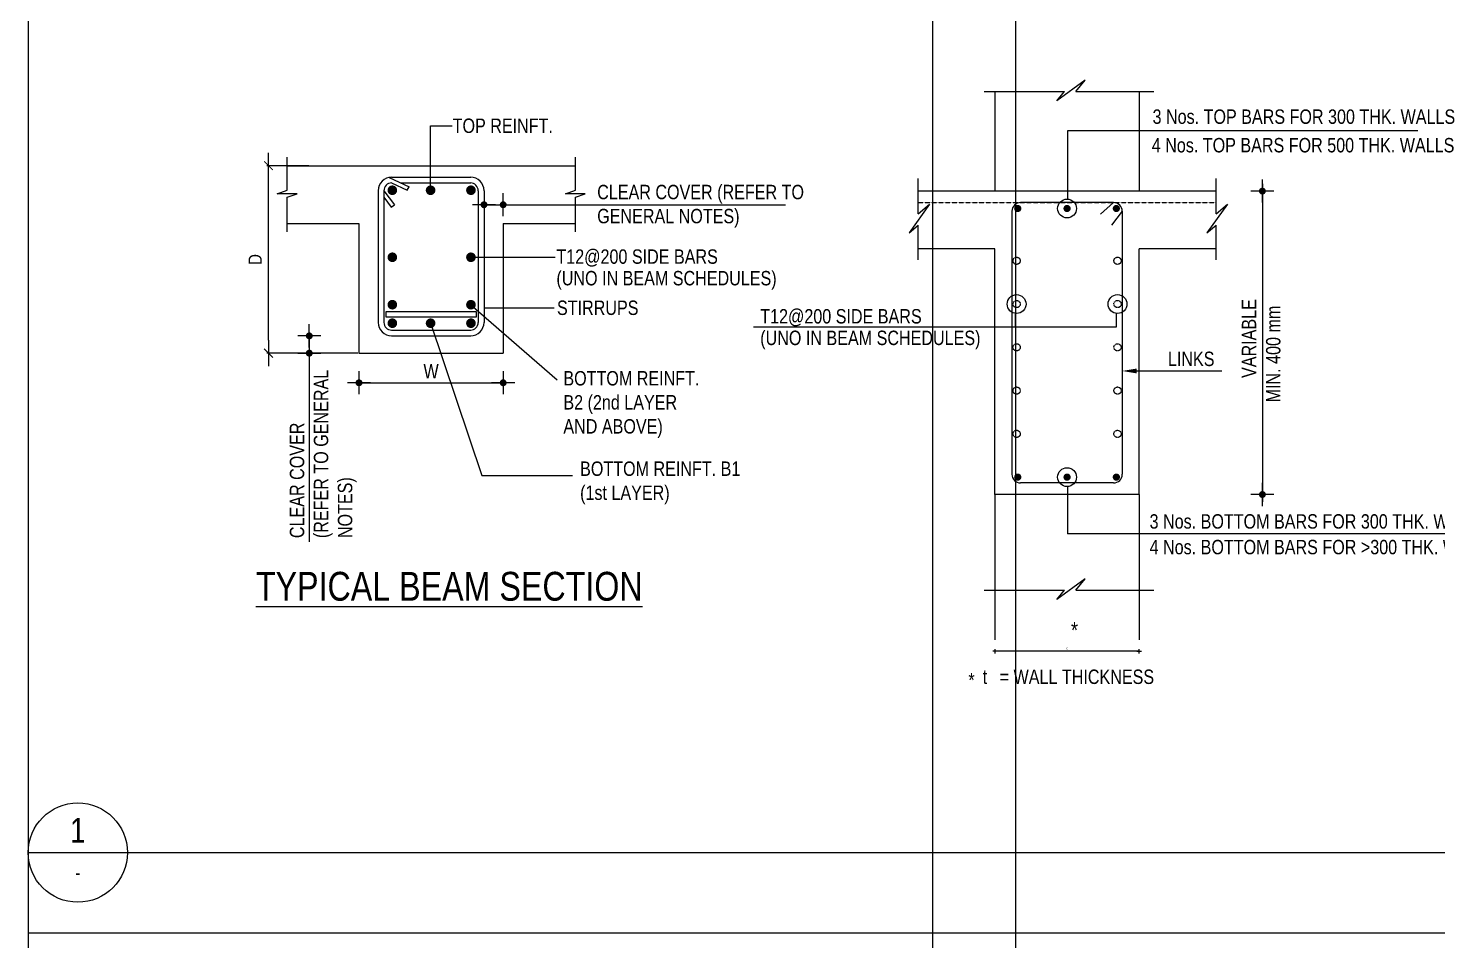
# Model space of a CAD drawing. Header units: millimetres. Extents: x 2250 to 89875, y -16050 to 57150.
# Drawn here: x 2250 to 27701, y 20403 to 36876 of the extents above; entities that cross this region are included whole.
import ezdxf
from ezdxf.enums import TextEntityAlignment as Align

# ---------------------------------------------------------------- set-up
doc = ezdxf.new("R2010")
doc.units = ezdxf.units.MM
doc.linetypes.add('HIDDEN', pattern=[0.375, 0.25, -0.125])
for name, color, linetype in [('A-DIMN-100', 1, 'Continuous'), ('A-DIMN-25', 1, 'Continuous'), ('A-TEXT-NOTE-100', 2, 'Continuous'), ('A-TEXT-NOTE-25', 2, 'Continuous'), ('S-BAR', 4, 'Continuous'), ('S-brkline-8', 8, 'Continuous'), ('S-DIM', 1, 'Continuous'), ('S-G-DIMS', 1, 'Continuous'), ('S-G-TITLREF', 4, 'Continuous'), ('S-LOCI-DIM-IN-100', 1, 'Continuous'), ('S-re-bar-hid', 3, 'HIDDEN'), ('S-rebar-3', 4, 'Continuous'), ('S-strc2', 2, 'Continuous'), ('S-strc2-2', 3, 'Continuous'), ('S-TEXT-GA', 2, 'Continuous'), ('S-text-tit', 4, 'Continuous'), ('S-WALL', 2, 'Continuous')]:
    doc.layers.add(name, color=color, linetype=linetype)
doc.layers.add('NPLT-JLA', color=193, linetype='Continuous', plot=False)
doc.styles.add('ARIAL', font='arial.ttf', dxfattribs={"width": 0.8})
doc.styles.add('ROMANS-TITLE', font='ROMANS.shx', dxfattribs={"width": 0.8})
doc.styles.add('TEXT-25 TIT', font='arial.ttf', dxfattribs={"width": 0.8, "height": 125})
doc.dimstyles.new('25-ANNOT-ARROW', dxfattribs={"dimscale": 25, "dimtxt": 2, "dimasz": 2, "dimexe": 1, "dimexo": 1, "dimgap": 0.75, "dimtad": 0, "dimtoh": 1, "dimdec": 4, "dimdsep": 46, "dimtxsty": 'ROMANS-TITLE', "dimcen": 0.025, "dimclrd": 5, "dimclre": 5, "dimclrt": 4, "dimazin": 0, "dimtfac": 1, "dimtdec": 4, "dimtix": 1, "dimtmove": 2, "dimatfit": 0, "dimfxl": 1, "dimtolj": 1, "dimtzin": 0, "dimarcsym": 0})
doc.dimstyles.new('25-ANNOT-ORIGIN', dxfattribs={"dimscale": 25, "dimtxt": 2, "dimasz": 2, "dimexe": 1, "dimexo": 1, "dimgap": 0.75, "dimtad": 0, "dimtoh": 1, "dimdec": 4, "dimdsep": 46, "dimtxsty": 'ROMANS-TITLE', "dimblk": 'ORIGIN', "dimcen": 0.025, "dimclrd": 5, "dimclre": 5, "dimclrt": 4, "dimazin": 0, "dimtfac": 1, "dimtdec": 4, "dimtix": 1, "dimtmove": 2, "dimatfit": 0, "dimldrblk": 'ORIGIN', "dimfxl": 1, "dimtolj": 1, "dimtzin": 0, "dimarcsym": 0})
doc.dimstyles.new('A-25-DIM-INT', dxfattribs={"dimscale": 25, "dimtxt": 1.8, "dimasz": 0.008, "dimexe": 100, "dimexo": 100, "dimgap": 1, "dimtad": 1, "dimdec": 4, "dimdsep": 46, "dimtxsty": 'ARIAL', "dimblk1": 'WSA-DOT-1', "dimblk2": 'WSA-DOT-1', "dimsah": 1, "dimcen": 0.025, "dimse1": 1, "dimse2": 1, "dimclrd": 1, "dimclre": 5, "dimclrt": 2, "dimazin": 2, "dimtfac": 1, "dimtdec": 4, "dimtix": 1, "dimtmove": 2, "dimatfit": 3, "dimldrblk": 'WSA-DOT-1', "dimfxl": 1, "dimtolj": 1, "dimtzin": 0, "dimarcsym": 0})
doc.dimstyles.new('ARIALDIMS', dxfattribs={"dimscale": 12, "dimtxt": 20, "dimasz": 19.5, "dimexe": 2.25, "dimexo": 1.75, "dimgap": 10, "dimtad": 1, "dimzin": 3, "dimdsep": 46, "dimtxsty": 'ARIAL', "dimblk1": 'nyatick', "dimblk2": 'nyatick', "dimsah": 1, "dimcen": 2.25, "dimclrd": 1, "dimclre": 1, "dimclrt": 2, "dimadec": 0, "dimazin": 0, "dimtfac": 1, "dimtmove": 0, "dimatfit": 3, "dimfxl": 1, "dimfrac": 2, "dimtolj": 1, "dimtzin": 0, "dimarcsym": 0})
doc.dimstyles.new('S-25-DIM-EXT', dxfattribs={"dimscale": 25, "dimtxt": 2, "dimasz": 0.008, "dimexe": 100, "dimexo": 100, "dimgap": 1, "dimtad": 1, "dimrnd": 0.5, "dimdsep": 46, "dimtxsty": 'ARIAL', "dimblk1": 'WSA-DOT-1', "dimblk2": 'WSA-DOT-1', "dimsah": 1, "dimcen": 0.025, "dimse1": 1, "dimse2": 1, "dimclrd": 1, "dimclre": 5, "dimclrt": 2, "dimazin": 2, "dimtfac": 1, "dimtix": 1, "dimtmove": 2, "dimatfit": 3, "dimldrblk": 'WSA-DOT-1', "dimfxl": 1, "dimtolj": 1, "dimtzin": 0, "dimarcsym": 0})

# ---------------------------------------------------------------- blocks, each defined once
blk = doc.blocks.new('_Origin')
at = {"color": 0, "linetype": 'ByBlock', "lineweight": -2}
blk.add_line((0, 0), (-1, 0), dxfattribs=at)
blk.add_circle((0, 0), 0.5, dxfattribs=at)
blk = doc.blocks.new('WSA-DOT-1')
at = {"layer": 'S-LOCI-DIM-IN-100'}
for p, q in [((0, -200), (0, 200)), ((-200, 0), (200, 0))]:
    blk.add_line(p, q, dxfattribs=at)
at = {"layer": 'S-LOCI-DIM-IN-100', "color": 1, "const_width": 60}
blk.add_lwpolyline([(-30, 0, 1), (30, 0, 1)], format="xyb", close=True, dxfattribs=at)
blk = doc.blocks.new('nyatick')
at = {"layer": 'S-G-DIMS'}
blk.add_line((-1.01, 0), (1, 0), dxfattribs=at)
at = {"layer": 'S-G-DIMS', "const_width": 0.08}
blk.add_lwpolyline([(0.34, 0.34), (-0.34, -0.34)], dxfattribs=at)
blk = doc.blocks.new('*D783')
at = {"layer": 'Defpoints', "color": 0, "transparency": 16777216}
for p in [(6588, 34394), (7339, 34394), (8223, 31010)]:
    blk.add_point(p, dxfattribs=at)
at = {"layer": 'S-G-DIMS', "color": 1, "lineweight": -2, "transparency": 16777216}
for p, q in [((7318, 34394), (6561, 34394)), ((6588, 31244), (6588, 34160)), ((8202, 31010), (6561, 31010))]:
    blk.add_line(p, q, dxfattribs=at)
at = {"layer": 'S-G-DIMS', "color": 1, "lineweight": -2, "transparency": 16777216, "xscale": 234, "yscale": 234, "zscale": 234}
for p, rotation in [((6588, 34394), 90), ((6588, 31010), 270)]:
    blk.add_blockref('nyatick', p, dxfattribs=dict(at, rotation=rotation))
at = {"layer": 'S-G-DIMS', "color": 2, "transparency": 16777216, "insert": (6348, 32702), "char_height": 240, "attachment_point": 5, "rotation": 90, "style": 'ARIAL'}
blk.add_mtext('\\A1;D', dxfattribs=at)
blk = doc.blocks.new('*D807')
at = {"layer": 'Defpoints', "color": 0, "transparency": 16777216}
for p in [(19706, 26730), (22309, 26730), (19706, 25630)]:
    blk.add_point(p, dxfattribs=at)
at = {"layer": 'S-TEXT-GA', "color": 1, "lineweight": -2, "transparency": 16777216}
blk.add_line((22309, 25630), (19706, 25630), dxfattribs=at)
at = {"layer": 'S-TEXT-GA', "color": 1, "lineweight": -2, "transparency": 16777216, "xscale": 0.2, "yscale": 0.2, "zscale": 0.2, "rotation": 180}
blk.add_blockref('WSA-DOT-1', (19706, 25630), dxfattribs=at)
at = {"layer": 'S-TEXT-GA', "color": 1, "lineweight": -2, "transparency": 16777216, "xscale": 0.2, "yscale": 0.2, "zscale": 0.2}
blk.add_blockref('WSA-DOT-1', (22309, 25630), dxfattribs=at)
at = {"layer": 'S-TEXT-GA', "color": 2, "transparency": 16777216, "insert": (21007, 25680), "char_height": 50, "attachment_point": 5, "style": 'ARIAL'}
blk.add_mtext('\\A1;t', dxfattribs=at)

msp = doc.modelspace()

# ---------------------------------------------------------------- linework, layer by layer
at = {"layer": 'A-DIMN-100'}
msp.add_line((24533.74337, 34065.66984), (24533.74337, 28328.80094), dxfattribs=at)
at = {"layer": 'A-TEXT-NOTE-25', "color": 1}
msp.add_line((11034.28805, 33689.09606), (15920.63739, 33689.09606), dxfattribs=at)
at = {"layer": 'Defpoints', "color": 0, "linetype": 'ByBlock'}
msp.add_point((21804.32188, 28458.96583), dxfattribs=at)
at = {"layer": 'NPLT-JLA'}
for p, q in [((2250, 57150), (2250, -16050)), ((18575, 57150), (18575, -16050)), ((18575, 57150), (18575, 2250)), ((20075, 57150), (20075, -16050)), ((20075, 57150), (20075, 2250)), ((2250, 20550), (89875, 20550)), ((2250, 20550), (72050, 20550)), ((2250, 20550), (72050, 20550))]:
    msp.add_line(p, q, dxfattribs=at)
at = {"layer": 'S-BAR'}
for p, q in [((21847.68619, 33727.24112), (20167.67785, 33727.24112)), ((21847.68619, 33727.24112), (21613.14819, 33519.62496)), ((20011.47997, 33571.04306), (20011.4846, 28822.22566)), ((22003.00423, 33571.04591), (21811.73772, 33322.99417)), ((22003.00423, 33571.04591), (22003.00885, 28823.42487)), ((21847.68619, 28667.22966), (20167.67785, 28667.22966))]:
    msp.add_line(p, q, dxfattribs=at)
at = {"layer": 'S-BAR', "const_width": 64.75703}
for points in [[(20084.35162, 33621.66548, 1), (20149.75948, 33621.66548, 1)], [(20974.54226, 33621.66548, 1), (21039.95012, 33621.66548, 1)], [(21864.72466, 33621.66802, 1), (21930.13252, 33621.66802, 1)], [(20084.35162, 28772.8053, -1), (20149.75948, 28772.8053, -1)], [(20974.54226, 28772.8053, -1), (21039.95012, 28772.8053, -1)], [(21864.72466, 28772.80276, -1), (21930.13252, 28772.80276, -1)]]:
    msp.add_lwpolyline(points, format="xyb", close=True, dxfattribs=at)
at = {"layer": 'S-BAR'}
for centre, start, end in [((20167.67785, 33571.04325), 90, 180.000069082), ((21846.80635, 33571.04573), 0.000069082, 90), ((20167.67785, 28823.42753), 179.999930914, 270), ((21846.80635, 28823.42505), 270, 359.999930914)]:
    msp.add_arc(centre, 156.19787, start, end, dxfattribs=at)
at = {"layer": 'S-brkline-8', "color": 1, "linetype": 'Continuous'}
for p, q in [((19510.34992, 35732.23221), (20959.89665, 35732.23221)), ((21164.96224, 35732.23221), (22576.28479, 35732.23221)), ((18318.11803, 33528.19065), (18318.11803, 34165.04112)), ((23696.37435, 33528.19065), (23696.37435, 34165.04112)), ((18318.11803, 32696.04717), (18318.11803, 33323.12506)), ((23696.37435, 32696.04717), (23696.37435, 33323.12506)), ((19510.34992, 26729.76439), (20959.89665, 26729.76439)), ((21164.96224, 26729.76439), (22576.28479, 26729.76439))]:
    msp.add_line(p, q, dxfattribs=at)
for points in [[(21164.96224, 35732.23221), (21336.47221, 35938.16764), (20821.9422, 35567.47365), (20959.89665, 35732.23221)], [(6927.98766, 33202.06562), (6927.98766, 33828.14323), (7103.5681, 33888.65908), (6742.98049, 33888.65908), (6927.98766, 33952.4189), (6927.98766, 34546.09095)], [(12133.69287, 33202.06562), (12133.69287, 33828.14323), (12309.27331, 33888.65908), (11948.6857, 33888.65908), (12133.69287, 33952.4189), (12133.69287, 34546.09095)], [(18318.11803, 33528.19065), (18524.05346, 33699.70062), (18153.35947, 33185.17061), (18318.11803, 33323.12506)], [(23696.37435, 33528.19065), (23902.30978, 33699.70062), (23531.61579, 33185.17061), (23696.37435, 33323.12506)], [(21164.96224, 26729.76439), (21336.47221, 26935.69982), (20821.9422, 26565.00583), (20959.89665, 26729.76439)]]:
    msp.add_lwpolyline(points, dxfattribs=at)
at = {"layer": 'S-DIM', "color": 1}
for p, q in [((7325.56491, 30801.93435), (7325.56491, 27602.82014)), ((8222.72635, 30475.46976), (10826.02422, 30475.46976))]:
    msp.add_line(p, q, dxfattribs=at)
at = {"layer": 'S-G-TITLREF'}
msp.add_line((2250, 21994.86725), (54225, 21994.86725), dxfattribs=at)
msp.add_circle((3145.88415, 21994.86723), 895.88415, dxfattribs=at)
at = {"layer": 'S-re-bar-hid', "linetype": 'HIDDEN'}
msp.add_line((18318.11803, 33727.24112), (23696.37435, 33727.24112), dxfattribs=at)
for centre in [(20096.09183, 32677.7521), (21918.40055, 32677.7521), (20096.09183, 31896.76274), (21918.40055, 31896.76274), (20096.09183, 31115.77338), (21918.40055, 31115.77338), (20096.09183, 30334.78402), (21918.40055, 30334.78402), (20096.09183, 29553.79466), (21918.40055, 29553.79466)]:
    msp.add_circle(centre, 65.08245, dxfattribs=at)
at = {"layer": 'S-rebar-3', "color": 4}
for p, q in [((8765.78492, 34181.82291), (9131.42777, 34015.18443)), ((8811.80862, 34186.22158), (10240.7548, 34186.22158)), ((8568.83416, 33943.24711), (8568.83416, 31565.56839)), ((8672.96607, 33943.24711), (8863.43632, 33685.48918)), ((8672.96607, 33943.24711), (8672.96607, 31565.56839)), ((8808.85304, 34082.08966), (9094.21993, 33952.03624)), ((8984.62242, 34082.08966), (10240.7548, 34082.08966)), ((9094.21993, 33952.03624), (9131.42777, 34015.18443)), ((10375.7845, 33943.24711), (10375.7845, 31565.56839)), ((10479.91641, 33943.24711), (10479.91641, 31565.56839)), ((8672.96607, 33824.09848), (8806.48793, 33643.40717)), ((8806.48793, 33643.40717), (8863.43632, 33685.48918)), ((8811.80862, 31426.72584), (10240.49296, 31426.72584)), ((8811.80862, 31322.59393), (10240.49296, 31322.59393))]:
    msp.add_line(p, q, dxfattribs=at)
at = {"layer": 'S-rebar-3', "const_width": 86.7766}
for points in [[(8781.67824, 33951.0035, 1), (8868.45483, 33951.0035, 1)], [(9472.16156, 33951.0035, 1), (9558.93815, 33951.0035, 1)], [(10200.74429, 33951.0035, 1), (10287.52089, 33951.0035, 1)], [(8781.67824, 32741.15617, 1), (8868.45483, 32741.15617, 1)], [(10200.74429, 32741.15617, 1), (10287.52089, 32741.15617, 1)], [(8781.67824, 31884.91404, 1), (8868.45483, 31884.91404, 1)], [(10200.74429, 31884.91404, 1), (10287.52089, 31884.91404, 1)], [(8781.67824, 31550.7814, 1), (8868.45483, 31550.7814, 1)], [(9472.16156, 31550.7814, 1), (9558.93815, 31550.7814, 1)], [(10200.74429, 31550.7814, 1), (10287.52089, 31550.7814, 1)]]:
    msp.add_lwpolyline(points, format="xyb", close=True, dxfattribs=at)
at = {"layer": 'S-rebar-3', "color": 4}
msp.add_lwpolyline([(8714.1063, 31761.43686), (10338.0706, 31761.43686), (10338.0706, 31657.30494), (8714.1063, 31657.30494)], close=True, dxfattribs=at)
for centre, radius, start, end in [((8811.80862, 33943.24711), 242.97447, 90, 180), ((10236.94194, 33943.24711), 242.97447, 0, 90), ((8811.80862, 33943.24711), 138.84255, 90, 180), ((10236.94194, 33943.24711), 138.84255, 0, 90), ((8811.80862, 31565.56839), 242.97447, 180, 270), ((8811.80862, 31565.56839), 138.84255, 180, 270), ((10236.94194, 31565.56839), 242.97447, 270, 0), ((10236.94194, 31565.56839), 138.84255, 270, 0)]:
    msp.add_arc(centre, radius, start, end, dxfattribs=at)
at = {"layer": 'S-strc2'}
for p, q in [((6927.98766, 34394.48541), (12133.69287, 34394.48541)), ((6927.98766, 33353.16626), (8222.72635, 33353.16626)), ((8222.72635, 33353.16626), (8222.72635, 31010.19818)), ((10826.02422, 33353.16626), (12133.69287, 33353.16626)), ((10826.02422, 33353.16626), (10826.02422, 31010.19818)), ((8222.72635, 31010.19818), (10826.02422, 31010.19818))]:
    msp.add_line(p, q, dxfattribs=at)
at = {"layer": 'S-strc2-2'}
for p, q in [((23696.37435, 33935.50495), (18318.11803, 33935.50495)), ((19705.59726, 32894.1858), (18318.11803, 32894.1858)), ((19705.59726, 32894.1858), (18318.11803, 32894.1858)), ((19705.59726, 28458.96583), (19705.59726, 32894.1858)), ((22308.89512, 28458.96583), (22308.89512, 32894.1858)), ((22308.89512, 28458.96583), (22308.89512, 32894.1858)), ((23696.37435, 32894.1858), (22308.89512, 32894.1858)), ((23696.37435, 32894.1858), (22308.89512, 32894.1858)), ((22308.89512, 28458.96583), (19705.59726, 28458.96583))]:
    msp.add_line(p, q, dxfattribs=at)
at = {"layer": 'S-TEXT-GA', "color": 5}
for p, q in [((10480.95773, 33689.09606), (10824.9829, 33689.09606)), ((7325.56491, 31321.55261), (7325.56491, 31011.2395))]:
    msp.add_line(p, q, dxfattribs=at)
at = {"layer": 'S-WALL', "color": 1}
for p, q in [((19705.59726, 35732.23221), (19705.59726, 33935.50495)), ((22308.89512, 35732.23221), (22308.89512, 33935.50495)), ((27338.87424, 35020.74867), (21012.66175, 35020.74867)), ((21012.66175, 35020.74867), (21012.66175, 33791.6419)), ((20069.8642, 31728.73469), (20069.8642, 31479.87232)), ((21892.17291, 31728.73469), (21892.17291, 31479.87232)), ((21892.17291, 31479.87232), (15346.65461, 31479.87232)), ((22263.33712, 30689.06568), (23800.35977, 30689.06568)), ((21012.66175, 28602.82888), (21012.66175, 27747.23013)), ((19705.59726, 28458.96583), (19705.59726, 25837.79133)), ((22308.89512, 28458.96583), (22308.89512, 25837.79133)), ((28276.48469, 27747.23013), (21012.66175, 27747.23013))]:
    msp.add_line(p, q, dxfattribs=at)
for centre in [(21007.24619, 33621.66548), (20096.09183, 31896.76274), (21918.40055, 31896.76274), (21007.24619, 28772.8053)]:
    msp.add_circle(centre, 170.06267, dxfattribs=at)
msp.add_solid([(22263.33712, 30645.67738), (22263.33712, 30732.45398), (22003.00734, 30689.06568)], dxfattribs=at)

# ---------------------------------------------------------------- block references
at = {"layer": 'A-DIMN-25', "color": 5}
for p, xscale, yscale, zscale, rotation in [((24533.74337, 33935.50495), 1.041319145674262, 1.041319145674262, 1.041319145674262, 90), ((8222.72635, 30475.46976), 1.041319145750028, 1.041319145750028, 1.041319145750028, 180), ((10826.02422, 30475.46976), 1.041319145750028, 1.041319145750028, 1.041319145750028, 180), ((24533.74337, 28458.96583), 1.041319145674262, 1.041319145674262, 1.041319145674262, 90)]:
    msp.add_blockref('WSA-DOT-1', p, dxfattribs=dict(at, xscale=xscale, yscale=yscale, zscale=zscale, rotation=rotation))
at = {"layer": 'S-TEXT-GA', "color": 5}
for p, xscale, yscale, zscale, rotation in [((10479.91641, 33689.09606), 1.041319145674262, 1.041319145674262, 1.041319145674262, 180), ((7325.56491, 31322.59393), 1.041319145750028, 1.041319145750028, 1.041319145750028, 90), ((7325.56491, 31010.19818), 1.041319145750028, 1.041319145750028, 1.041319145750028, 270)]:
    msp.add_blockref('WSA-DOT-1', p, dxfattribs=dict(at, xscale=xscale, yscale=yscale, zscale=zscale, rotation=rotation))
at = {"layer": 'S-TEXT-GA', "color": 5, "xscale": 1.041319145674262, "yscale": 1.041319145674262, "zscale": 1.041319145674262}
msp.add_blockref('WSA-DOT-1', (10826.02422, 33689.09606), dxfattribs=at)

# ---------------------------------------------------------------- texts
at = {"layer": 'A-TEXT-NOTE-100', "style": 'ARIAL', "width": 0.8}
for s, height, p in [('3 Nos. TOP BARS FOR 300 THK. WALLS', 260.3297864, (22550.99898, 35149.39445)), ('4 Nos. TOP BARS FOR 500 THK. WALLS', 260.3297864, (22536.43635, 34634.22633)), ('LINKS', 260.329786, (22828.24635, 30777.4748)), ('3 Nos. BOTTOM BARS FOR 300 THK. WALLS', 260.3297864, (22497.24696, 27843.41569)), ('4 Nos. BOTTOM BARS FOR >300 THK. WALLS', 260.3297864, (22497.24696, 27380.06787)), ('*', 292.87101, (21078.48729, 25863.97972)), ('*', 260.32979, (19226.36051, 24977.57074)), ('t', 260.32979, (19483.23028, 25038.99686)), ('= WALL THICKNESS', 260.3297864, (19790.3286, 25038.99686))]:
    msp.add_text(s, height=height, dxfattribs=at).set_placement(p)
for s, height, p in [('VARIABLE', 260.329786, (24422.22888, 30562.63832)), ('MIN. 400 mm', 260.3297864, (24859.77945, 30121.58262))]:
    msp.add_text(s, height=height, rotation=90, dxfattribs=at).set_placement(p)
at = {"layer": 'A-TEXT-NOTE-25', "style": 'ARIAL', "width": 0.8}
for s, height, p in [('TOP REINFT.', 260.3297864, (9914.06133, 34985.07893)), ('T12@200 SIDE BARS', 260.3297864, (11787.18919, 32623.49221)), ('(UNO IN BEAM SCHEDULES)', 260.3297864, (11787.18919, 32234.05481)), ('STIRRUPS', 260.329786, (11797.73531, 31699.57379)), ('T12@200 SIDE BARS', 260.3297864, (15467.3616, 31545.79789)), ('(UNO IN BEAM SCHEDULES)', 260.3297864, (15467.3616, 31156.36049))]:
    msp.add_text(s, height=height, dxfattribs=at).set_placement(p)
at = {"layer": 'A-TEXT-NOTE-25', "char_height": 260.3297864, "width": 3489.0863023, "attachment_point": 1, "style": 'ARIAL'}
for s, insert in [('BOTTOM REINFT.\\PB2 (2nd LAYER\\PAND ABOVE)', (11913.09991, 30687.54988)), ('BOTTOM REINFT. B1\\P(1st LAYER)', (12215.01175, 29055.5251))]:
    msp.add_mtext(s, dxfattribs=dict(at, insert=insert))
at = {"layer": 'S-G-TITLREF', "style": 'ARIAL', "width": 0.8}
for s, height, p in [('1', 447.94207, (3145.88415, 22398.33942)), ('-', 248.85672, (3145.88415, 21632.60008))]:
    msp.add_text(s, height=height, dxfattribs=at).set_placement(p, align=Align.MIDDLE)
at = {"layer": 'S-TEXT-GA', "style": 'ARIAL', "width": 0.8}
msp.add_text('W', height=260.32979, dxfattribs=at).set_placement((9524.37528, 30475.46976), align=Align.BOTTOM_CENTER)
at = {"layer": 'S-TEXT-GA', "insert": (12523.60023, 34048.80155), "char_height": 260.3297864, "width": 4006.5993796, "attachment_point": 1, "style": 'ARIAL'}
msp.add_mtext('CLEAR COVER (REFER TO GENERAL NOTES)', dxfattribs=at)
at = {"layer": 'S-TEXT-GA', "color": 2, "insert": (6973.19875, 27671.73162), "char_height": 260.3297864, "width": 3223.4231628, "attachment_point": 1, "rotation": 90, "style": 'ARIAL'}
msp.add_mtext('CLEAR COVER (REFER TO GENERAL NOTES)', dxfattribs=at)
at = {"layer": 'S-text-tit', "style": 'TEXT-25 TIT', "width": 0.8}
msp.add_text('%%UTYPICAL BEAM SECTION', height=520.6595728, dxfattribs=at).set_placement((9852.78502, 26385.99597), align=Align.BOTTOM_CENTER)

# ---------------------------------------------------------------- dimensions: what is measured, and where the dimension line sits
at = {"layer": 'S-G-DIMS'}
dim = msp.add_linear_dim(base=(6587.58313, 34394.48541), p1=(8222.72635, 31010.19818), p2=(7339.14071, 34394.48541), angle=90, text='D', dimstyle='ARIALDIMS', dxfattribs=at)
dim.commit()
dim.dimension.update_dxf_attribs({"geometry": '*D783', "text_midpoint": (6347.58313, 32702.34179)})
at = {"layer": 'S-TEXT-GA'}
dim = msp.add_linear_dim(base=(19705.59726, 25629.5275), p1=(22308.89512, 26729.76439), p2=(19705.59726, 26729.76439), text='t', dimstyle='S-25-DIM-EXT', override={"dimclrd": 1, "dimclrt": 2}, dxfattribs=at)
dim.commit()
dim.dimension.update_dxf_attribs({"geometry": '*D807', "text_midpoint": (21007.24619, 25679.76625)})

# ---------------------------------------------------------------- leaders
msp.add_leader([(10244.13259, 31884.91404), (11798.051, 30529.85587)], dimstyle='A-25-DIM-INT', override={"dimscale": 100, "dimasz": 0.5, "dimtad": 0, "dimclrd": 1, "dimldrblk": 'Origin'})
at = {"layer": 'A-TEXT-NOTE-25', "color": 1}
msp.add_leader([(9515.53128, 33950.12568), (9515.54986, 35114.38586), (9905.49065, 35114.38586)], dimstyle='25-ANNOT-ORIGIN', override={"dimclrd": 1}, dxfattribs=at)
at = {"layer": 'A-TEXT-NOTE-25'}
for points, dimstyle in [([(10244.13259, 32741.15617), (11761.9801, 32741.15617)], '25-ANNOT-ORIGIN'), ([(10479.91641, 31831.16334), (11746.0621, 31831.16334)], '25-ANNOT-ARROW'), ([(9511.91128, 31558.68983), (10442.94057, 28800.12798), (12076.00817, 28800.12798)], '25-ANNOT-ORIGIN')]:
    msp.add_leader(points, dimstyle=dimstyle, override={"dimclrd": 1}, dxfattribs=at)

doc.saveas('drawing.dxf')
